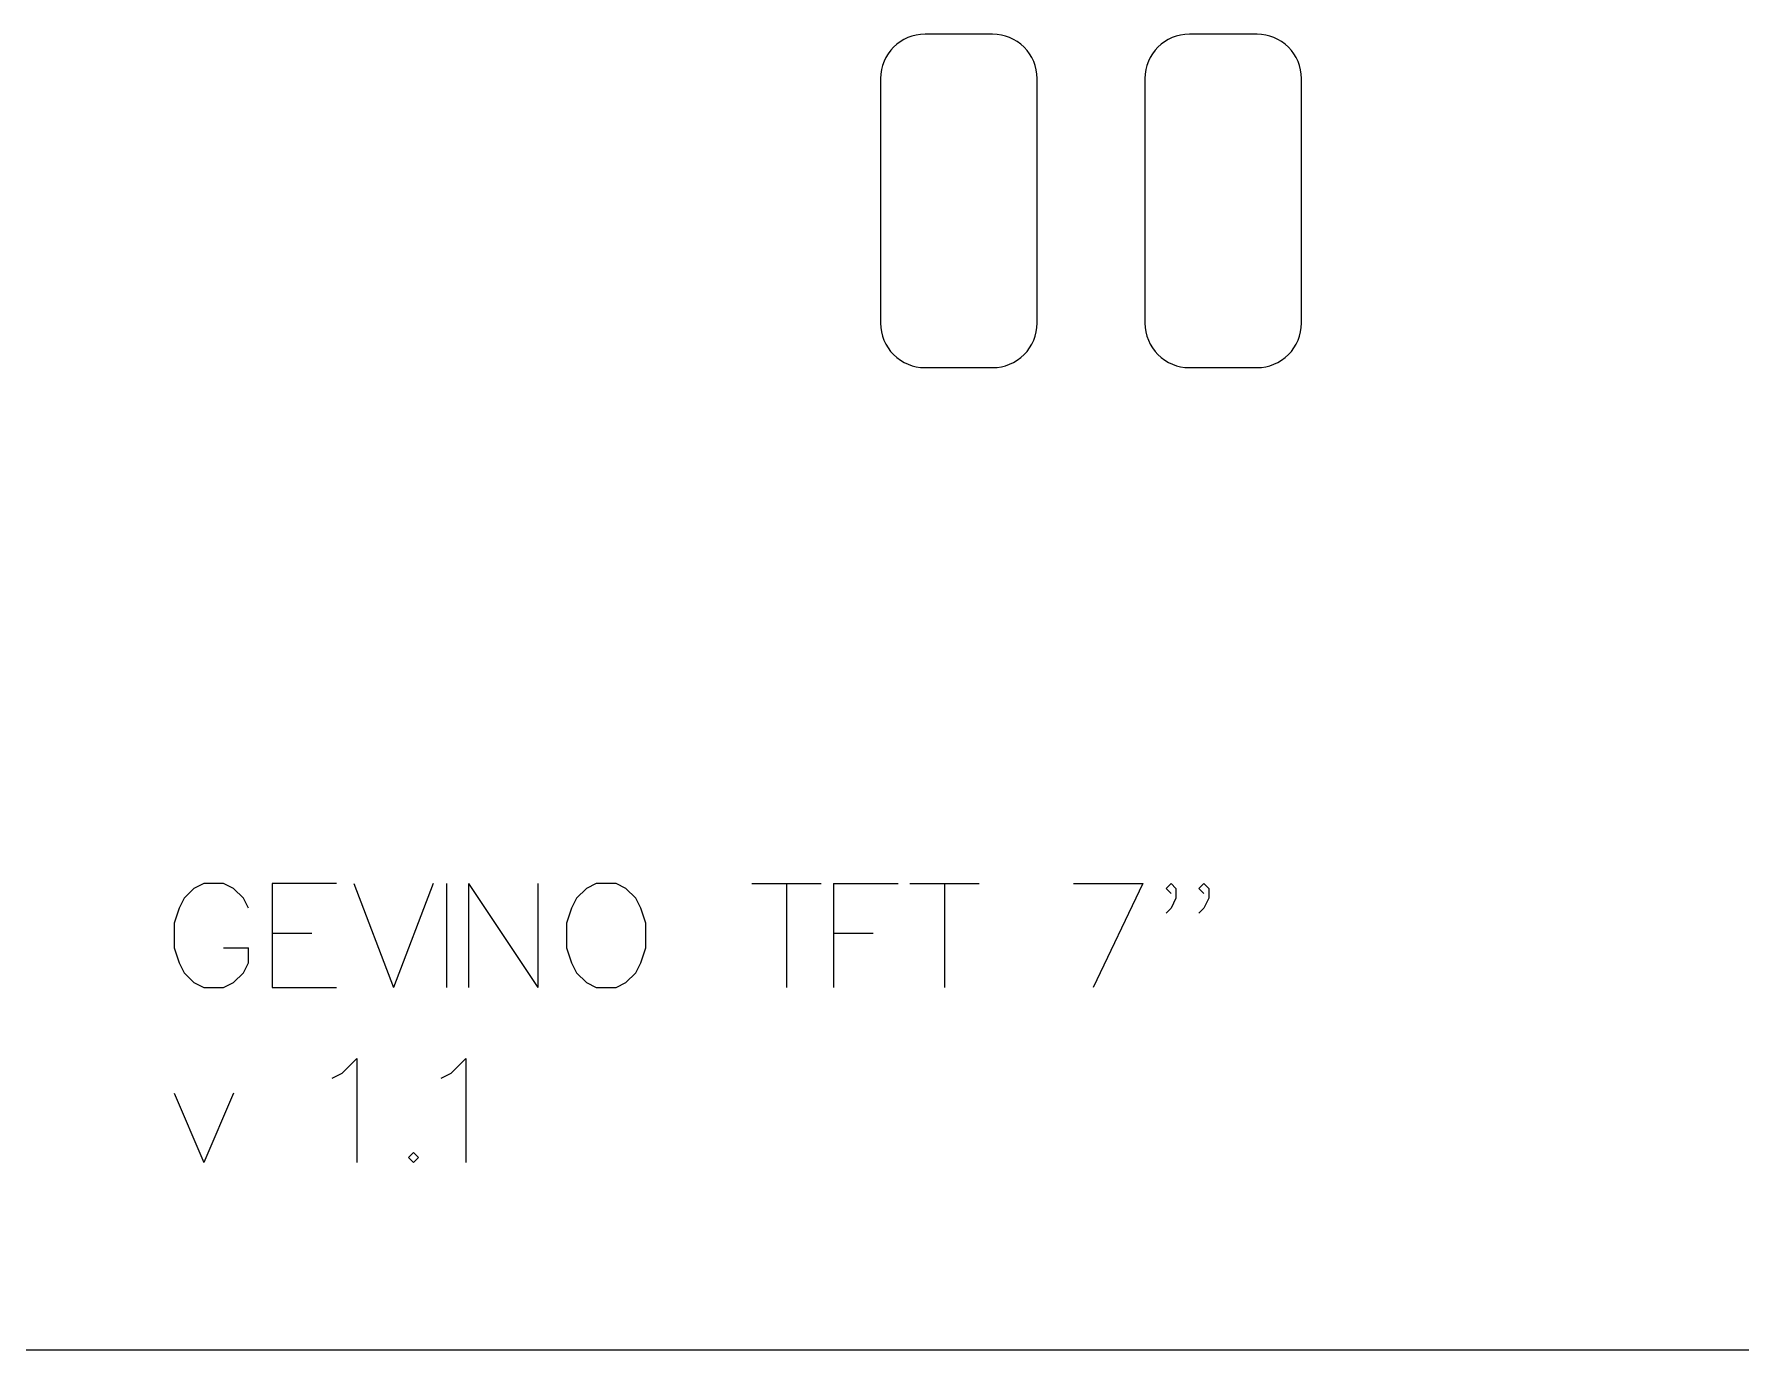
# Model space of a CAD drawing. Header units: millimetres. Extents: x -105 to 95, y -39 to 71.
# Drawn here: x 61.03 to 77.43, y -39.48 to -26.84 of the extents above; entities that cross this region are included whole.
import ezdxf

# ---------------------------------------------------------------- set-up
doc = ezdxf.new("R2010")
doc.units = ezdxf.units.MM
doc.header["$MEASUREMENT"] = 0
for name, color, linetype in [('KeepOutLayer', 7, 'Continuous'), ('MultiLayer', 7, 'Continuous'), ('TopOverlay', 7, 'Continuous')]:
    doc.layers.add(name, color=color, linetype=linetype)

msp = doc.modelspace()

# ---------------------------------------------------------------- linework, layer by layer
at = {"layer": 'KeepOutLayer', "lineweight": 9}
msp.add_open_spline([(-104.7259, -39.4797), (-104.7259, -39.4797), (95.2741, -39.4797), (95.2741, -39.4797)], degree=3, dxfattribs=at)
at = {"layer": 'MultiLayer', "lineweight": 9}
for points in [[(69.5891, -26.8428), (69.3535, -26.8428), (69.1625, -27.0338), (69.1625, -27.2694)], [(70.2391, -26.8428), (70.2391, -26.8428), (69.5891, -26.8428), (69.5891, -26.8428)], [(72.1291, -26.8428), (71.8935, -26.8428), (71.7025, -27.0338), (71.7025, -27.2694)], [(72.7791, -26.8428), (72.7791, -26.8428), (72.1291, -26.8428), (72.1291, -26.8428)], [(69.1625, -27.2694), (69.1625, -27.2694), (69.1625, -29.6194), (69.1625, -29.6194)], [(70.6657, -29.6194), (70.6657, -29.6194), (70.6657, -27.2694), (70.6657, -27.2694)], [(71.7025, -27.2694), (71.7025, -27.2694), (71.7025, -29.6194), (71.7025, -29.6194)], [(73.2057, -29.6194), (73.2057, -29.6194), (73.2057, -27.2694), (73.2057, -27.2694)], [(69.5891, -30.046), (69.5891, -30.046), (70.2391, -30.046), (70.2391, -30.046)], [(72.1291, -30.046), (72.1291, -30.046), (72.7791, -30.046), (72.7791, -30.046)]]:
    msp.add_open_spline(points, degree=3, dxfattribs=at)
for points in [[(70.6657, -27.2694), (70.6657, -27.1562), (70.6208, -27.0477), (70.5408, -26.9677), (70.5408, -26.9677), (70.4607, -26.8877), (70.3522, -26.8428), (70.2391, -26.8428)], [(73.2057, -27.2694), (73.2057, -27.1562), (73.1608, -27.0477), (73.0808, -26.9677), (73.0808, -26.9677), (73.0007, -26.8877), (72.8922, -26.8428), (72.7791, -26.8428)], [(69.1625, -29.6194), (69.1625, -29.7325), (69.2074, -29.841), (69.2874, -29.921), (69.2874, -29.921), (69.3675, -30.001), (69.476, -30.046), (69.5891, -30.046)], [(70.2391, -30.046), (70.3522, -30.046), (70.4607, -30.001), (70.5408, -29.921), (70.5408, -29.921), (70.6208, -29.841), (70.6657, -29.7325), (70.6657, -29.6194)], [(71.7025, -29.6194), (71.7025, -29.7325), (71.7474, -29.841), (71.8274, -29.921), (71.8274, -29.921), (71.9075, -30.001), (72.016, -30.046), (72.1291, -30.046)], [(72.7791, -30.046), (72.8922, -30.046), (73.0007, -30.001), (73.0808, -29.921), (73.0808, -29.921), (73.1608, -29.841), (73.2057, -29.7325), (73.2057, -29.6194)]]:
    msp.add_open_spline(points, degree=3, knots=[0, 0, 0, 0, 0.3333333, 0.3333333, 0.3333333, 0.3333333, 1, 1, 1, 1], dxfattribs=at)
at = {"layer": 'TopOverlay', "color": 6, "lineweight": 9}
for points in [[(62.5645, -35.0478), (62.5645, -35.0478), (62.4693, -35.143), (62.4693, -35.143)], [(62.6598, -35.0002), (62.6598, -35.0002), (62.5645, -35.0478), (62.5645, -35.0478)], [(62.8502, -35.0002), (62.8502, -35.0002), (62.6598, -35.0002), (62.6598, -35.0002)], [(62.9454, -35.0478), (62.9454, -35.0478), (62.8502, -35.0002), (62.8502, -35.0002)], [(63.0406, -35.143), (63.0406, -35.143), (62.9454, -35.0478), (62.9454, -35.0478)], [(63.9357, -35.0002), (63.9357, -35.0002), (63.3168, -35.0002), (63.3168, -35.0002)], [(63.3168, -35.0002), (63.3168, -35.0002), (63.3168, -35.9999), (63.3168, -35.9999)], [(64.1023, -35.0002), (64.1023, -35.0002), (64.4832, -35.9999), (64.4832, -35.9999)], [(64.864, -35.0002), (64.864, -35.0002), (64.4832, -35.9999), (64.4832, -35.9999)], [(64.9926, -35.0002), (64.9926, -35.0002), (64.9926, -35.9999), (64.9926, -35.9999)], [(65.2021, -35.0002), (65.2021, -35.0002), (65.2021, -35.9999), (65.2021, -35.9999)], [(65.2021, -35.0002), (65.2021, -35.0002), (65.8686, -35.9999), (65.8686, -35.9999)], [(65.8686, -35.0002), (65.8686, -35.0002), (65.8686, -35.9999), (65.8686, -35.9999)], [(66.3352, -35.0478), (66.3352, -35.0478), (66.2399, -35.143), (66.2399, -35.143)], [(66.4304, -35.0002), (66.4304, -35.0002), (66.3352, -35.0478), (66.3352, -35.0478)], [(66.6208, -35.0002), (66.6208, -35.0002), (66.4304, -35.0002), (66.4304, -35.0002)], [(66.716, -35.0478), (66.716, -35.0478), (66.6208, -35.0002), (66.6208, -35.0002)], [(66.8112, -35.143), (66.8112, -35.143), (66.716, -35.0478), (66.716, -35.0478)], [(67.9253, -35.0002), (67.9253, -35.0002), (68.5918, -35.0002), (68.5918, -35.0002)], [(68.2586, -35.0002), (68.2586, -35.0002), (68.2586, -35.9999), (68.2586, -35.9999)], [(68.7108, -35.0002), (68.7108, -35.0002), (68.7108, -35.9999), (68.7108, -35.9999)], [(68.7108, -35.0002), (68.7108, -35.0002), (69.3298, -35.0002), (69.3298, -35.0002)], [(69.444, -35.0002), (69.444, -35.0002), (70.1105, -35.0002), (70.1105, -35.0002)], [(69.7773, -35.0002), (69.7773, -35.0002), (69.7773, -35.9999), (69.7773, -35.9999)], [(71.0151, -35.0002), (71.0151, -35.0002), (71.6816, -35.0002), (71.6816, -35.0002)], [(71.6816, -35.0002), (71.6816, -35.0002), (71.2055, -35.9999), (71.2055, -35.9999)], [(71.9054, -35.0478), (71.9054, -35.0478), (71.953, -35.0002), (71.953, -35.0002)], [(71.953, -35.0954), (71.953, -35.0954), (71.9054, -35.0478), (71.9054, -35.0478)], [(71.953, -35.0002), (71.953, -35.0002), (72.0006, -35.0478), (72.0006, -35.0478)], [(72.0006, -35.0478), (72.0006, -35.0478), (72.0006, -35.143), (72.0006, -35.143)], [(72.2196, -35.0478), (72.2196, -35.0478), (72.2672, -35.0002), (72.2672, -35.0002)], [(72.2672, -35.0954), (72.2672, -35.0954), (72.2196, -35.0478), (72.2196, -35.0478)], [(72.2672, -35.0002), (72.2672, -35.0002), (72.3148, -35.0478), (72.3148, -35.0478)], [(72.3148, -35.0478), (72.3148, -35.0478), (72.3148, -35.143), (72.3148, -35.143)], [(62.4217, -35.2382), (62.4217, -35.2382), (62.3741, -35.381), (62.3741, -35.381)], [(62.4693, -35.143), (62.4693, -35.143), (62.4217, -35.2382), (62.4217, -35.2382)], [(63.0882, -35.2382), (63.0882, -35.2382), (63.0406, -35.143), (63.0406, -35.143)], [(66.1923, -35.2382), (66.1923, -35.2382), (66.1447, -35.381), (66.1447, -35.381)], [(66.2399, -35.143), (66.2399, -35.143), (66.1923, -35.2382), (66.1923, -35.2382)], [(66.8589, -35.2382), (66.8589, -35.2382), (66.8112, -35.143), (66.8112, -35.143)], [(66.9065, -35.381), (66.9065, -35.381), (66.8589, -35.2382), (66.8589, -35.2382)], [(71.953, -35.2382), (71.953, -35.2382), (71.9054, -35.2858), (71.9054, -35.2858)], [(72.0006, -35.143), (72.0006, -35.143), (71.953, -35.2382), (71.953, -35.2382)], [(72.2672, -35.2382), (72.2672, -35.2382), (72.2196, -35.2858), (72.2196, -35.2858)], [(72.3148, -35.143), (72.3148, -35.143), (72.2672, -35.2382), (72.2672, -35.2382)], [(62.3741, -35.381), (62.3741, -35.381), (62.3741, -35.6191), (62.3741, -35.6191)], [(66.1447, -35.381), (66.1447, -35.381), (66.1447, -35.6191), (66.1447, -35.6191)], [(66.9065, -35.6191), (66.9065, -35.6191), (66.9065, -35.381), (66.9065, -35.381)], [(63.3168, -35.4762), (63.3168, -35.4762), (63.6976, -35.4762), (63.6976, -35.4762)], [(68.7108, -35.4762), (68.7108, -35.4762), (69.0917, -35.4762), (69.0917, -35.4762)], [(62.3741, -35.6191), (62.3741, -35.6191), (62.4217, -35.7619), (62.4217, -35.7619)], [(62.8502, -35.6191), (62.8502, -35.6191), (63.0882, -35.6191), (63.0882, -35.6191)], [(63.0882, -35.7619), (63.0882, -35.7619), (63.0882, -35.6191), (63.0882, -35.6191)], [(66.1447, -35.6191), (66.1447, -35.6191), (66.1923, -35.7619), (66.1923, -35.7619)], [(66.8589, -35.7619), (66.8589, -35.7619), (66.9065, -35.6191), (66.9065, -35.6191)], [(62.4217, -35.7619), (62.4217, -35.7619), (62.4693, -35.8571), (62.4693, -35.8571)], [(62.4693, -35.8571), (62.4693, -35.8571), (62.5645, -35.9523), (62.5645, -35.9523)], [(62.9454, -35.9523), (62.9454, -35.9523), (63.0406, -35.8571), (63.0406, -35.8571)], [(63.0406, -35.8571), (63.0406, -35.8571), (63.0882, -35.7619), (63.0882, -35.7619)], [(66.1923, -35.7619), (66.1923, -35.7619), (66.2399, -35.8571), (66.2399, -35.8571)], [(66.2399, -35.8571), (66.2399, -35.8571), (66.3352, -35.9523), (66.3352, -35.9523)], [(66.716, -35.9523), (66.716, -35.9523), (66.8112, -35.8571), (66.8112, -35.8571)], [(66.8112, -35.8571), (66.8112, -35.8571), (66.8589, -35.7619), (66.8589, -35.7619)], [(62.5645, -35.9523), (62.5645, -35.9523), (62.6598, -35.9999), (62.6598, -35.9999)], [(62.6598, -35.9999), (62.6598, -35.9999), (62.8502, -35.9999), (62.8502, -35.9999)], [(62.8502, -35.9999), (62.8502, -35.9999), (62.9454, -35.9523), (62.9454, -35.9523)], [(63.3168, -35.9999), (63.3168, -35.9999), (63.9357, -35.9999), (63.9357, -35.9999)], [(66.3352, -35.9523), (66.3352, -35.9523), (66.4304, -35.9999), (66.4304, -35.9999)], [(66.4304, -35.9999), (66.4304, -35.9999), (66.6208, -35.9999), (66.6208, -35.9999)], [(66.6208, -35.9999), (66.6208, -35.9999), (66.716, -35.9523), (66.716, -35.9523)], [(63.988, -36.8227), (63.988, -36.8227), (64.1309, -36.6799), (64.1309, -36.6799)], [(64.1309, -36.6799), (64.1309, -36.6799), (64.1309, -37.6797), (64.1309, -37.6797)], [(65.0354, -36.8227), (65.0354, -36.8227), (65.1783, -36.6799), (65.1783, -36.6799)], [(65.1783, -36.6799), (65.1783, -36.6799), (65.1783, -37.6797), (65.1783, -37.6797)], [(63.8928, -36.8703), (63.8928, -36.8703), (63.988, -36.8227), (63.988, -36.8227)], [(64.9402, -36.8703), (64.9402, -36.8703), (65.0354, -36.8227), (65.0354, -36.8227)], [(62.3741, -37.0132), (62.3741, -37.0132), (62.6598, -37.6797), (62.6598, -37.6797)], [(62.9454, -37.0132), (62.9454, -37.0132), (62.6598, -37.6797), (62.6598, -37.6797)], [(64.6736, -37.5845), (64.6736, -37.5845), (64.626, -37.6321), (64.626, -37.6321)], [(64.626, -37.6321), (64.626, -37.6321), (64.6736, -37.6797), (64.6736, -37.6797)], [(64.7212, -37.6321), (64.7212, -37.6321), (64.6736, -37.5845), (64.6736, -37.5845)], [(64.6736, -37.6797), (64.6736, -37.6797), (64.7212, -37.6321), (64.7212, -37.6321)]]:
    msp.add_open_spline(points, degree=3, dxfattribs=at)

doc.saveas('drawing.dxf')
